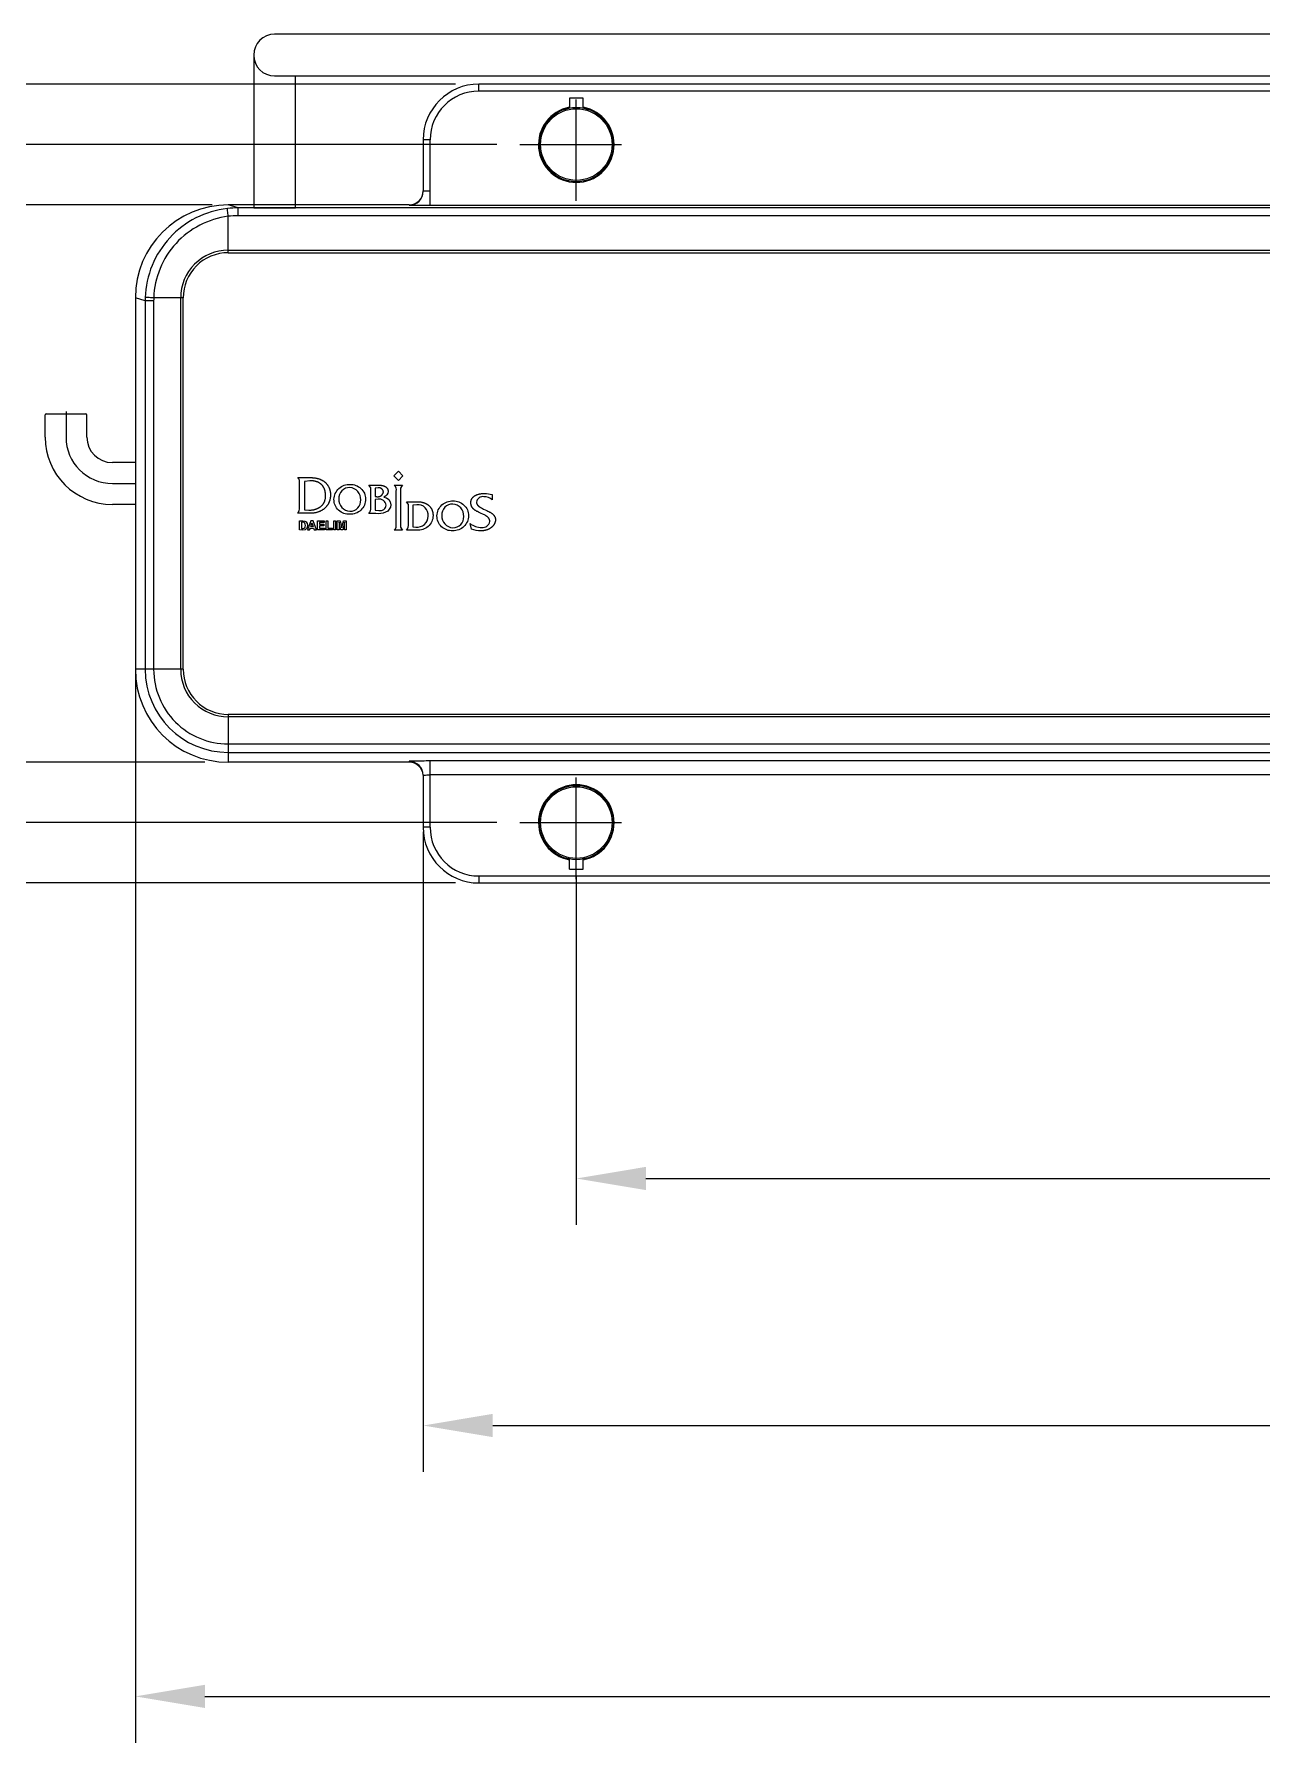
# Model space of a CAD drawing. Extents: x 39521 to 39941, y -9225 to -8631.
# Drawn here: x 39592.4 to 39645.3, y -9135.6 to -9062 of the extents above; entities that cross this region are included whole.
import ezdxf

# ---------------------------------------------------------------- set-up
doc = ezdxf.new("R2010")
doc.units = 0
doc.header["$LTSCALE"] = 7
doc.header["$MEASUREMENT"] = 0
doc.linetypes.add('CENTER', pattern=[2, 1.25, -0.25, 0.25, -0.25])
doc.layers.get('0').update_dxf_attribs({"color": 2, "linetype": 'CONTINUOUS'})
for name, color, linetype in [('CL', 1, 'CENTER'), ('D', 2, 'CONTINUOUS'), ('DWG', 7, 'CONTINUOUS')]:
    doc.layers.add(name, color=color, linetype=linetype)

msp = doc.modelspace()

# ---------------------------------------------------------------- linework, layer by layer
for points in [[(39603.878, -9083.322), (39603.877, -9082.926), (39604.013, -9082.926), (39604.101, -9082.937), (39604.158, -9082.972), (39604.199, -9083.038), (39604.213, -9083.121), (39604.202, -9083.2), (39604.168, -9083.264), (39604.11, -9083.309), (39604.023, -9083.323), (39603.878, -9083.322)], [(39603.959, -9083.256), (39604.018, -9083.256), (39604.073, -9083.249), (39604.104, -9083.226), (39604.124, -9083.182), (39604.131, -9083.125), (39604.124, -9083.065), (39604.102, -9083.022), (39604.069, -9082.999), (39604.014, -9082.992), (39603.958, -9082.992), (39603.959, -9083.256)], [(39604.411, -9082.926), (39604.365, -9082.926), (39604.223, -9083.322), (39604.309, -9083.322), (39604.34, -9083.241), (39604.482, -9083.241), (39604.507, -9083.322), (39604.599, -9083.322), (39604.457, -9082.926), (39604.411, -9082.926)], [(39604.411, -9083.17), (39604.36, -9083.17), (39604.411, -9083.018), (39604.462, -9083.17), (39604.411, -9083.17)], [(39604.95, -9083.322), (39604.65, -9083.322), (39604.65, -9082.926), (39604.939, -9082.926), (39604.939, -9082.997), (39604.731, -9082.997), (39604.731, -9083.078), (39604.919, -9083.078), (39604.919, -9083.15), (39604.731, -9083.15), (39604.731, -9083.251), (39604.95, -9083.251), (39604.95, -9083.322)], [(39605.016, -9082.926), (39605.097, -9082.926), (39605.097, -9083.251), (39605.295, -9083.251), (39605.295, -9083.322), (39605.016, -9083.322), (39605.016, -9082.926)], [(39605.427, -9082.926), (39605.427, -9083.322), (39605.346, -9083.322), (39605.346, -9082.926), (39605.427, -9082.926)], [(39605.89, -9082.926), (39605.89, -9083.322), (39605.813, -9083.322), (39605.813, -9082.987), (39605.737, -9083.322), (39605.656, -9083.322), (39605.58, -9082.987), (39605.58, -9083.322), (39605.503, -9083.322), (39605.503, -9082.926), (39605.625, -9082.926), (39605.697, -9083.236), (39605.768, -9082.926), (39605.89, -9082.926)]]:
    msp.add_lwpolyline(points)
at = {"layer": 'CL', "ltscale": 0.5}
for p, q in [((39615.801, -9069.153), (39615.801, -9064.293)), ((39613.371, -9066.723), (39618.231, -9066.723)), ((39615.801, -9098.353), (39615.801, -9093.493)), ((39613.371, -9095.923), (39618.231, -9095.923))]:
    msp.add_line(p, q, dxfattribs=at)
at = {"layer": 'CL'}
for p, q in [((39593.812, -9078.223), (39593.812, -9079.323)), ((39595.812, -9081.323), (39596.801, -9081.323))]:
    msp.add_line(p, q, dxfattribs=at)
msp.add_arc((39595.812, -9079.323), 2, 180, 270, dxfattribs=at)
at = {"layer": 'D'}
for p, q in [((39610.601, -9064.123), (39571.169, -9064.123)), ((39612.371, -9066.723), (39579.37, -9066.723)), ((39600.103, -9069.323), (39588.241, -9069.323)), ((39601.902, -9069.45), (39603.702, -9069.45)), ((39596.801, -9084.323), (39596.801, -9135.552)), ((39599.801, -9093.323), (39588.241, -9093.323)), ((39612.371, -9095.923), (39579.37, -9095.923)), ((39609.201, -9096.323), (39609.201, -9123.887)), ((39615.801, -9098.253), (39615.801, -9113.249)), ((39610.601, -9098.523), (39571.169, -9098.523)), ((39618.801, -9111.249), (39682.801, -9111.249)), ((39612.201, -9121.887), (39689.401, -9121.887)), ((39599.801, -9133.552), (39701.801, -9133.552))]:
    msp.add_line(p, q, dxfattribs=at)
for points in [[(39603.787, -9082.604, 0.243656), (39603.877, -9082.353), (39603.877, -9082.316), (39603.877, -9082.275), (39603.877, -9081.379), (39603.877, -9081.343), (39603.877, -9081.302, 0.236351), (39603.801, -9081.066), (39604.342, -9081.066), (39604.391, -9081.067), (39604.415, -9081.068), (39604.439, -9081.07), (39604.463, -9081.071), (39604.486, -9081.074), (39604.509, -9081.076), (39604.532, -9081.08), (39604.555, -9081.083), (39604.577, -9081.087), (39604.598, -9081.091), (39604.62, -9081.096), (39604.641, -9081.101), (39604.662, -9081.107), (39604.682, -9081.112), (39604.702, -9081.119), (39604.722, -9081.125), (39604.742, -9081.132), (39604.761, -9081.14), (39604.779, -9081.148), (39604.798, -9081.156), (39604.816, -9081.164), (39604.833, -9081.173), (39604.851, -9081.182), (39604.867, -9081.192), (39604.884, -9081.202), (39604.9, -9081.212), (39604.916, -9081.223), (39604.931, -9081.234), (39604.946, -9081.245), (39604.961, -9081.257), (39604.975, -9081.269), (39604.989, -9081.281), (39605.002, -9081.294), (39605.015, -9081.307), (39605.028, -9081.321), (39605.04, -9081.334), (39605.052, -9081.348), (39605.064, -9081.363), (39605.075, -9081.378), (39605.085, -9081.393), (39605.096, -9081.408), (39605.105, -9081.424), (39605.115, -9081.44), (39605.124, -9081.456), (39605.132, -9081.473), (39605.14, -9081.489), (39605.148, -9081.507), (39605.155, -9081.524), (39605.162, -9081.542), (39605.168, -9081.56), (39605.174, -9081.578), (39605.179, -9081.597), (39605.184, -9081.616), (39605.189, -9081.635), (39605.193, -9081.655), (39605.196, -9081.675), (39605.199, -9081.695), (39605.202, -9081.715), (39605.204, -9081.736), (39605.206, -9081.757), (39605.207, -9081.778), (39605.208, -9081.799), (39605.208, -9081.821), (39605.208, -9081.843), (39605.207, -9081.864), (39605.206, -9081.885), (39605.204, -9081.906), (39605.201, -9081.926), (39605.199, -9081.947), (39605.195, -9081.967), (39605.191, -9081.987), (39605.187, -9082.007), (39605.182, -9082.026), (39605.177, -9082.046), (39605.171, -9082.065), (39605.165, -9082.083), (39605.158, -9082.102), (39605.151, -9082.12), (39605.143, -9082.138), (39605.135, -9082.156), (39605.127, -9082.173), (39605.118, -9082.19), (39605.108, -9082.207), (39605.099, -9082.224), (39605.088, -9082.24), (39605.078, -9082.256), (39605.066, -9082.272), (39605.055, -9082.287), (39605.043, -9082.302), (39605.03, -9082.317), (39605.018, -9082.331), (39605.005, -9082.345), (39604.991, -9082.359), (39604.977, -9082.372), (39604.963, -9082.386), (39604.948, -9082.398), (39604.933, -9082.411), (39604.917, -9082.423), (39604.902, -9082.435), (39604.885, -9082.446), (39604.869, -9082.457), (39604.852, -9082.468), (39604.835, -9082.478), (39604.817, -9082.488), (39604.799, -9082.498), (39604.781, -9082.507), (39604.762, -9082.516), (39604.744, -9082.524), (39604.724, -9082.532), (39604.705, -9082.54), (39604.685, -9082.547), (39604.665, -9082.554), (39604.644, -9082.56), (39604.624, -9082.566), (39604.603, -9082.572), (39604.581, -9082.577), (39604.56, -9082.581), (39604.538, -9082.586), (39604.516, -9082.59), (39604.493, -9082.593), (39604.471, -9082.596), (39604.448, -9082.599), (39604.425, -9082.601), (39604.401, -9082.602), (39604.378, -9082.603), (39604.354, -9082.604), (39604.33, -9082.604), (39603.787, -9082.604)], [(39606.055, -9081.36, -0.42023), (39606.722, -9081.992, -0.419676), (39606.037, -9082.647, -0.424465), (39605.357, -9082.001, -0.421392), (39606.055, -9081.36)], [(39607.505, -9081.904, -0.373228), (39607.809, -9082.234, -0.285244), (39607.585, -9082.56, -0.113927), (39607.168, -9082.617), (39606.861, -9082.617), (39606.861, -9082.612, 0.289977), (39606.943, -9082.355), (39606.943, -9081.653, 0.295214), (39606.861, -9081.398), (39606.861, -9081.392), (39607.302, -9081.392), (39607.325, -9081.392), (39607.347, -9081.393), (39607.368, -9081.395), (39607.389, -9081.397), (39607.41, -9081.4), (39607.429, -9081.403), (39607.439, -9081.405), (39607.448, -9081.407), (39607.458, -9081.409), (39607.467, -9081.411), (39607.476, -9081.413), (39607.484, -9081.416), (39607.493, -9081.419), (39607.501, -9081.421), (39607.51, -9081.424), (39607.518, -9081.427), (39607.526, -9081.431), (39607.533, -9081.434), (39607.541, -9081.437), (39607.548, -9081.441), (39607.555, -9081.445), (39607.562, -9081.448), (39607.569, -9081.452), (39607.576, -9081.456), (39607.583, -9081.461), (39607.589, -9081.465), (39607.595, -9081.469), (39607.601, -9081.474), (39607.607, -9081.479), (39607.612, -9081.483), (39607.618, -9081.488), (39607.623, -9081.493), (39607.628, -9081.499), (39607.633, -9081.504), (39607.638, -9081.509), (39607.642, -9081.515), (39607.646, -9081.52), (39607.651, -9081.526), (39607.654, -9081.532), (39607.658, -9081.538), (39607.662, -9081.544), (39607.665, -9081.55), (39607.668, -9081.556), (39607.671, -9081.563), (39607.674, -9081.569), (39607.676, -9081.576), (39607.679, -9081.582), (39607.681, -9081.589), (39607.683, -9081.596), (39607.685, -9081.603), (39607.686, -9081.61), (39607.688, -9081.617), (39607.689, -9081.624), (39607.69, -9081.632), (39607.69, -9081.639), (39607.691, -9081.647), (39607.691, -9081.654), (39607.691, -9081.662, -0.323791), (39607.505, -9081.904)], [(39608.309, -9083.328), (39607.955, -9083.328), (39607.955, -9083.323, 0.291867), (39608.037, -9083.068), (39608.037, -9081.655, 0.294848), (39607.955, -9081.398), (39607.955, -9081.392), (39608.309, -9081.392), (39608.309, -9081.398, 0.2882), (39608.227, -9081.655), (39608.227, -9083.068, 0.290315), (39608.309, -9083.323), (39608.309, -9083.328)], [(39606.043, -9081.495, 0.44388), (39605.569, -9081.984, 0.412579), (39606.046, -9082.513, 0.443438), (39606.51, -9082.029, 0.422983), (39606.043, -9081.495)], [(39607.295, -9082.483, 0.476995), (39607.602, -9082.251, 0.446221), (39607.263, -9082.001), (39607.133, -9082.008), (39607.133, -9082.468), (39607.295, -9082.483)], [(39609.628, -9082.705, -0.44276), (39608.93, -9083.329), (39608.483, -9083.329), (39608.483, -9083.324, 0.280542), (39608.565, -9083.061), (39608.565, -9082.359, 0.310287), (39608.483, -9082.11), (39608.483, -9082.104), (39608.939, -9082.104), (39608.978, -9082.105), (39608.998, -9082.105), (39609.017, -9082.107), (39609.035, -9082.108), (39609.054, -9082.11), (39609.072, -9082.112), (39609.09, -9082.115), (39609.108, -9082.117), (39609.126, -9082.121), (39609.143, -9082.124), (39609.16, -9082.128), (39609.177, -9082.132), (39609.193, -9082.136), (39609.21, -9082.141), (39609.226, -9082.146), (39609.241, -9082.151), (39609.257, -9082.157), (39609.272, -9082.163), (39609.287, -9082.169), (39609.301, -9082.175), (39609.316, -9082.182), (39609.33, -9082.189), (39609.344, -9082.197), (39609.357, -9082.204), (39609.37, -9082.212), (39609.383, -9082.22), (39609.396, -9082.229), (39609.408, -9082.238), (39609.42, -9082.247), (39609.431, -9082.256), (39609.443, -9082.266), (39609.454, -9082.276), (39609.464, -9082.286), (39609.475, -9082.296), (39609.485, -9082.307), (39609.495, -9082.318), (39609.504, -9082.329), (39609.513, -9082.341), (39609.522, -9082.352), (39609.53, -9082.364), (39609.538, -9082.376), (39609.546, -9082.389), (39609.554, -9082.402), (39609.561, -9082.415), (39609.568, -9082.428), (39609.574, -9082.441), (39609.58, -9082.455), (39609.586, -9082.469), (39609.591, -9082.483), (39609.596, -9082.498), (39609.601, -9082.512), (39609.605, -9082.527), (39609.609, -9082.542), (39609.613, -9082.558), (39609.616, -9082.573), (39609.619, -9082.589), (39609.621, -9082.605), (39609.623, -9082.621), (39609.625, -9082.638), (39609.626, -9082.654), (39609.627, -9082.671), (39609.628, -9082.688), (39609.628, -9082.705)], [(39610.493, -9082.072, -0.420245), (39611.16, -9082.704, -0.419716), (39610.474, -9083.359, -0.424441), (39609.795, -9082.713, -0.421405), (39610.493, -9082.072)], [(39612.178, -9082.022, 0.173483), (39611.819, -9081.891, 0.426893), (39611.498, -9082.121), (39611.498, -9082.125), (39611.498, -9082.129), (39611.498, -9082.133), (39611.498, -9082.136), (39611.499, -9082.14), (39611.499, -9082.143), (39611.499, -9082.147), (39611.5, -9082.151), (39611.5, -9082.154), (39611.501, -9082.158), (39611.502, -9082.161), (39611.502, -9082.164), (39611.503, -9082.168), (39611.504, -9082.171), (39611.505, -9082.175), (39611.506, -9082.178), (39611.507, -9082.181), (39611.508, -9082.185), (39611.509, -9082.188), (39611.51, -9082.191), (39611.512, -9082.194), (39611.513, -9082.198), (39611.516, -9082.204), (39611.519, -9082.21), (39611.522, -9082.216), (39611.525, -9082.222), (39611.529, -9082.228), (39611.533, -9082.234), (39611.537, -9082.24), (39611.541, -9082.246), (39611.545, -9082.251), (39611.55, -9082.257), (39611.555, -9082.262), (39611.56, -9082.268), (39611.565, -9082.273), (39611.57, -9082.278), (39611.576, -9082.284), (39611.581, -9082.289), (39611.587, -9082.294), (39611.593, -9082.299), (39611.599, -9082.304), (39611.612, -9082.314), (39611.625, -9082.323), (39611.639, -9082.333), (39611.653, -9082.342), (39611.668, -9082.351), (39611.683, -9082.36), (39611.698, -9082.368), (39611.731, -9082.385), (39611.764, -9082.402), (39611.798, -9082.419), (39611.869, -9082.451), (39611.951, -9082.489), (39611.992, -9082.509), (39612.032, -9082.529), (39612.07, -9082.55), (39612.089, -9082.561), (39612.107, -9082.572), (39612.125, -9082.583), (39612.142, -9082.595), (39612.159, -9082.607), (39612.175, -9082.619), (39612.182, -9082.625), (39612.19, -9082.632), (39612.198, -9082.638), (39612.205, -9082.645), (39612.212, -9082.652), (39612.219, -9082.659), (39612.226, -9082.665), (39612.232, -9082.672), (39612.239, -9082.68), (39612.245, -9082.687), (39612.251, -9082.694), (39612.256, -9082.702), (39612.262, -9082.709), (39612.267, -9082.717), (39612.272, -9082.725), (39612.277, -9082.733), (39612.281, -9082.741), (39612.285, -9082.75), (39612.289, -9082.758), (39612.293, -9082.767), (39612.297, -9082.775), (39612.3, -9082.784), (39612.303, -9082.793), (39612.305, -9082.803), (39612.308, -9082.812), (39612.31, -9082.822), (39612.312, -9082.831), (39612.313, -9082.841), (39612.314, -9082.851), (39612.315, -9082.861), (39612.315, -9082.872), (39612.316, -9082.882), (39612.315, -9082.893), (39612.315, -9082.904), (39612.314, -9082.915), (39612.313, -9082.925), (39612.311, -9082.936), (39612.309, -9082.947), (39612.307, -9082.958), (39612.305, -9082.969), (39612.302, -9082.979), (39612.298, -9082.99), (39612.295, -9083.001), (39612.291, -9083.012), (39612.287, -9083.022), (39612.282, -9083.033), (39612.278, -9083.043), (39612.272, -9083.054), (39612.267, -9083.064), (39612.261, -9083.074), (39612.255, -9083.085), (39612.249, -9083.095), (39612.242, -9083.105), (39612.235, -9083.115), (39612.228, -9083.125), (39612.22, -9083.134), (39612.212, -9083.144), (39612.204, -9083.153), (39612.195, -9083.163), (39612.187, -9083.172), (39612.177, -9083.181), (39612.168, -9083.19), (39612.158, -9083.199), (39612.148, -9083.207), (39612.138, -9083.216), (39612.128, -9083.224), (39612.117, -9083.232), (39612.106, -9083.24), (39612.095, -9083.247), (39612.083, -9083.255), (39612.071, -9083.262), (39612.059, -9083.269), (39612.047, -9083.276), (39612.034, -9083.283), (39612.021, -9083.289), (39612.008, -9083.295), (39611.994, -9083.301), (39611.981, -9083.307), (39611.967, -9083.312), (39611.953, -9083.317), (39611.938, -9083.322), (39611.923, -9083.327), (39611.908, -9083.331), (39611.893, -9083.335), (39611.878, -9083.339), (39611.862, -9083.343), (39611.846, -9083.346), (39611.83, -9083.349), (39611.814, -9083.351), (39611.797, -9083.353), (39611.78, -9083.355), (39611.763, -9083.357), (39611.746, -9083.358), (39611.729, -9083.359), (39611.711, -9083.36), (39611.693, -9083.36, -0.086778), (39611.28, -9083.292), (39611.222, -9083.043, 0.161999), (39611.719, -9083.218, 0.38441), (39612.074, -9082.956), (39612.074, -9082.947), (39612.073, -9082.939), (39612.073, -9082.931), (39612.072, -9082.923), (39612.07, -9082.915), (39612.069, -9082.908), (39612.067, -9082.9), (39612.066, -9082.893), (39612.064, -9082.885), (39612.061, -9082.878), (39612.059, -9082.871), (39612.056, -9082.864), (39612.053, -9082.857), (39612.05, -9082.851), (39612.046, -9082.844), (39612.043, -9082.838), (39612.039, -9082.831), (39612.035, -9082.825), (39612.031, -9082.819), (39612.026, -9082.813), (39612.022, -9082.807), (39612.017, -9082.801), (39612.012, -9082.795), (39612.007, -9082.789), (39612.001, -9082.784), (39611.996, -9082.778), (39611.99, -9082.773), (39611.985, -9082.767), (39611.979, -9082.762), (39611.972, -9082.757), (39611.966, -9082.752), (39611.96, -9082.747), (39611.947, -9082.737), (39611.933, -9082.727), (39611.919, -9082.718), (39611.904, -9082.709), (39611.889, -9082.7), (39611.873, -9082.691), (39611.841, -9082.674), (39611.808, -9082.658), (39611.774, -9082.641), (39611.703, -9082.609), (39611.621, -9082.572), (39611.58, -9082.553), (39611.54, -9082.533), (39611.521, -9082.522), (39611.502, -9082.511), (39611.483, -9082.5), (39611.465, -9082.489), (39611.447, -9082.477), (39611.43, -9082.465), (39611.413, -9082.453), (39611.405, -9082.446), (39611.397, -9082.44), (39611.389, -9082.433), (39611.382, -9082.426), (39611.374, -9082.419), (39611.367, -9082.412), (39611.36, -9082.405), (39611.353, -9082.398), (39611.346, -9082.39), (39611.339, -9082.383), (39611.333, -9082.375), (39611.327, -9082.367), (39611.321, -9082.359), (39611.315, -9082.351), (39611.31, -9082.343), (39611.305, -9082.334), (39611.3, -9082.325), (39611.295, -9082.316), (39611.29, -9082.307), (39611.286, -9082.298), (39611.282, -9082.289), (39611.278, -9082.279), (39611.275, -9082.269), (39611.272, -9082.259), (39611.269, -9082.249), (39611.266, -9082.239), (39611.264, -9082.228), (39611.262, -9082.217), (39611.26, -9082.206), (39611.259, -9082.195), (39611.257, -9082.183), (39611.257, -9082.172), (39611.256, -9082.16), (39611.256, -9082.148), (39611.256, -9082.134), (39611.257, -9082.121), (39611.257, -9082.114), (39611.258, -9082.107), (39611.259, -9082.101), (39611.26, -9082.095), (39611.26, -9082.088), (39611.262, -9082.082), (39611.263, -9082.076), (39611.264, -9082.07), (39611.265, -9082.064), (39611.267, -9082.058), (39611.268, -9082.052), (39611.27, -9082.046), (39611.272, -9082.04), (39611.274, -9082.034), (39611.276, -9082.029), (39611.278, -9082.023), (39611.28, -9082.018), (39611.282, -9082.012), (39611.284, -9082.007), (39611.287, -9082.001), (39611.289, -9081.996), (39611.292, -9081.991), (39611.294, -9081.986), (39611.297, -9081.981), (39611.3, -9081.976), (39611.303, -9081.971), (39611.306, -9081.966), (39611.309, -9081.961), (39611.312, -9081.956), (39611.316, -9081.952), (39611.322, -9081.942), (39611.329, -9081.933), (39611.337, -9081.925), (39611.345, -9081.916), (39611.353, -9081.908), (39611.361, -9081.9), (39611.369, -9081.892), (39611.378, -9081.884), (39611.387, -9081.877), (39611.396, -9081.87), (39611.406, -9081.863), (39611.416, -9081.856), (39611.426, -9081.85), (39611.436, -9081.844), (39611.446, -9081.838), (39611.457, -9081.832), (39611.468, -9081.826), (39611.479, -9081.821), (39611.49, -9081.816), (39611.501, -9081.811), (39611.513, -9081.806), (39611.524, -9081.801), (39611.536, -9081.797), (39611.548, -9081.793), (39611.56, -9081.789), (39611.584, -9081.782), (39611.609, -9081.775), (39611.634, -9081.769), (39611.659, -9081.764), (39611.685, -9081.76), (39611.71, -9081.756), (39611.736, -9081.754), (39611.762, -9081.751), (39611.787, -9081.75), (39611.813, -9081.749), (39611.838, -9081.749, -0.073499), (39612.178, -9081.797), (39612.178, -9082.022)], [(39608.755, -9083.182), (39608.891, -9083.195, 0.453578), (39609.416, -9082.728, 0.48581), (39608.922, -9082.238), (39608.755, -9082.258), (39608.755, -9083.182)], [(39610.48, -9082.206, 0.443865), (39610.007, -9082.696, 0.412591), (39610.483, -9083.225, 0.443471), (39610.947, -9082.741, 0.423026), (39610.48, -9082.206)]]:
    msp.add_lwpolyline(points, format="xyb", dxfattribs=at)
for points in [[(39604.086, -9082.45), (39604.097, -9082.452), (39604.281, -9082.469), (39604.312, -9082.469), (39604.344, -9082.467), (39604.375, -9082.465), (39604.407, -9082.461), (39604.438, -9082.457), (39604.47, -9082.451), (39604.486, -9082.448), (39604.501, -9082.445), (39604.517, -9082.441), (39604.532, -9082.437), (39604.548, -9082.432), (39604.563, -9082.428), (39604.578, -9082.423), (39604.593, -9082.418), (39604.608, -9082.412), (39604.623, -9082.406), (39604.638, -9082.4), (39604.653, -9082.394), (39604.667, -9082.387), (39604.681, -9082.38), (39604.695, -9082.373), (39604.709, -9082.365), (39604.723, -9082.357), (39604.736, -9082.349), (39604.75, -9082.34), (39604.763, -9082.331), (39604.775, -9082.322), (39604.788, -9082.312), (39604.8, -9082.302), (39604.812, -9082.292), (39604.824, -9082.281), (39604.835, -9082.27), (39604.846, -9082.259), (39604.857, -9082.247), (39604.868, -9082.235), (39604.878, -9082.222), (39604.888, -9082.209), (39604.897, -9082.196), (39604.906, -9082.183), (39604.915, -9082.169), (39604.923, -9082.154), (39604.931, -9082.139), (39604.939, -9082.124), (39604.946, -9082.109), (39604.952, -9082.093), (39604.959, -9082.077), (39604.965, -9082.06), (39604.97, -9082.043), (39604.975, -9082.026), (39604.979, -9082.008), (39604.983, -9081.989), (39604.987, -9081.971), (39604.99, -9081.952), (39604.992, -9081.932), (39604.994, -9081.912), (39604.995, -9081.892), (39604.996, -9081.871), (39604.996, -9081.85), (39604.996, -9081.83), (39604.996, -9081.811), (39604.995, -9081.792), (39604.994, -9081.774), (39604.992, -9081.755), (39604.99, -9081.737), (39604.988, -9081.719), (39604.985, -9081.702), (39604.982, -9081.685), (39604.979, -9081.668), (39604.976, -9081.651), (39604.972, -9081.635), (39604.967, -9081.619), (39604.963, -9081.603), (39604.958, -9081.587), (39604.952, -9081.572), (39604.947, -9081.557), (39604.941, -9081.542), (39604.934, -9081.528), (39604.928, -9081.514), (39604.921, -9081.5), (39604.914, -9081.487), (39604.906, -9081.474), (39604.898, -9081.461), (39604.89, -9081.448), (39604.881, -9081.436), (39604.872, -9081.424), (39604.863, -9081.412), (39604.853, -9081.401), (39604.844, -9081.39), (39604.833, -9081.379), (39604.823, -9081.369), (39604.812, -9081.359), (39604.801, -9081.349), (39604.789, -9081.339), (39604.777, -9081.33), (39604.765, -9081.321), (39604.753, -9081.312), (39604.74, -9081.304), (39604.727, -9081.296), (39604.714, -9081.289), (39604.7, -9081.281), (39604.686, -9081.274), (39604.672, -9081.267), (39604.657, -9081.261), (39604.642, -9081.255), (39604.627, -9081.249), (39604.612, -9081.244), (39604.596, -9081.239), (39604.58, -9081.234), (39604.564, -9081.229), (39604.547, -9081.225), (39604.53, -9081.221), (39604.513, -9081.218), (39604.495, -9081.215), (39604.477, -9081.212), (39604.459, -9081.209), (39604.44, -9081.207), (39604.422, -9081.205), (39604.403, -9081.204), (39604.383, -9081.203), (39604.364, -9081.202), (39604.324, -9081.201), (39604.097, -9081.228), (39604.086, -9081.231), (39604.086, -9082.45)], [(39608.132, -9080.794), (39608.328, -9080.99), (39608.132, -9081.185), (39607.936, -9080.989), (39608.132, -9080.794)], [(39607.133, -9081.521), (39607.133, -9081.886), (39607.194, -9081.886), (39607.203, -9081.887), (39607.211, -9081.888), (39607.22, -9081.889), (39607.229, -9081.89), (39607.237, -9081.891), (39607.246, -9081.891), (39607.255, -9081.89), (39607.263, -9081.89), (39607.272, -9081.889), (39607.281, -9081.888), (39607.289, -9081.887), (39607.298, -9081.885), (39607.306, -9081.883), (39607.315, -9081.881), (39607.323, -9081.878), (39607.331, -9081.875), (39607.339, -9081.872), (39607.347, -9081.868), (39607.355, -9081.865), (39607.363, -9081.861), (39607.37, -9081.856), (39607.378, -9081.852), (39607.385, -9081.847), (39607.392, -9081.842), (39607.399, -9081.837), (39607.406, -9081.831), (39607.412, -9081.826), (39607.418, -9081.82), (39607.425, -9081.813), (39607.43, -9081.807), (39607.436, -9081.8), (39607.442, -9081.794), (39607.447, -9081.787), (39607.452, -9081.78), (39607.456, -9081.772), (39607.461, -9081.765), (39607.465, -9081.757), (39607.469, -9081.749), (39607.473, -9081.741), (39607.476, -9081.733), (39607.479, -9081.725), (39607.482, -9081.717), (39607.484, -9081.709), (39607.486, -9081.7), (39607.488, -9081.692), (39607.488, -9081.685), (39607.487, -9081.678), (39607.486, -9081.672), (39607.485, -9081.665), (39607.484, -9081.658), (39607.482, -9081.651), (39607.48, -9081.645), (39607.478, -9081.638), (39607.476, -9081.632), (39607.474, -9081.626), (39607.471, -9081.619), (39607.468, -9081.613), (39607.465, -9081.607), (39607.461, -9081.601), (39607.458, -9081.595), (39607.454, -9081.59), (39607.45, -9081.584), (39607.446, -9081.579), (39607.442, -9081.573), (39607.437, -9081.568), (39607.432, -9081.563), (39607.428, -9081.559), (39607.423, -9081.554), (39607.417, -9081.549), (39607.412, -9081.545), (39607.407, -9081.541), (39607.401, -9081.537), (39607.395, -9081.534), (39607.389, -9081.53), (39607.383, -9081.527), (39607.377, -9081.524), (39607.371, -9081.521), (39607.365, -9081.518), (39607.358, -9081.516), (39607.352, -9081.514), (39607.345, -9081.512), (39607.339, -9081.51), (39607.332, -9081.508), (39607.325, -9081.507), (39607.319, -9081.506), (39607.312, -9081.505), (39607.305, -9081.505), (39607.298, -9081.505), (39607.291, -9081.504), (39607.285, -9081.505), (39607.278, -9081.505), (39607.271, -9081.506), (39607.264, -9081.506), (39607.257, -9081.508), (39607.133, -9081.521)]]:
    msp.add_lwpolyline(points, dxfattribs=at)
for points in [[(39618.801, -9110.749), (39618.801, -9111.749), (39615.801, -9111.249)], [(39612.201, -9121.387), (39612.201, -9122.387), (39609.201, -9121.887)], [(39599.801, -9133.052), (39599.801, -9134.052), (39596.801, -9133.552)]]:
    msp.add_solid(points, dxfattribs=at)
at = {"layer": 'DWG'}
for p, q in [((39677.496, -9061.97), (39602.802, -9061.97)), ((39601.902, -9062.87), (39601.902, -9069.45)), ((39602.802, -9063.77), (39677.213, -9063.77)), ((39603.702, -9069.45), (39603.702, -9063.77)), ((39611.601, -9064.423), (39611.601, -9064.123)), ((39648.751, -9064.123), (39611.601, -9064.123)), ((39648.751, -9064.423), (39611.601, -9064.423)), ((39615.501, -9064.723), (39615.501, -9065.153)), ((39616.101, -9064.723), (39615.501, -9064.723)), ((39616.101, -9065.153), (39616.101, -9064.723)), ((39609.201, -9066.523), (39609.201, -9068.734)), ((39609.501, -9066.523), (39609.201, -9066.523)), ((39609.501, -9069.338), (39609.501, -9066.523)), ((39601.225, -9069.45), (39600.801, -9069.323)), ((39608.601, -9069.323), (39600.801, -9069.323)), ((39601.225, -9069.788), (39601.225, -9069.45)), ((39700.377, -9069.45), (39601.225, -9069.45)), ((39608.601, -9069.323), (39608.601, -9069.334)), ((39609.501, -9069.338), (39647.401, -9069.338)), ((39600.801, -9071.382), (39600.801, -9069.815)), ((39700.377, -9069.788), (39601.225, -9069.788)), ((39600.801, -9071.274), (39700.801, -9071.274)), ((39600.801, -9071.382), (39700.801, -9071.382)), ((39596.801, -9073.322), (39596.801, -9089.323)), ((39597.223, -9073.449), (39596.801, -9073.322)), ((39598.86, -9073.323), (39597.591, -9073.323)), ((39598.752, -9073.323), (39598.752, -9089.323)), ((39598.86, -9089.322), (39598.86, -9073.323)), ((39597.223, -9073.449), (39597.223, -9089.323)), ((39597.588, -9073.449), (39597.223, -9073.449)), ((39597.588, -9073.449), (39597.588, -9089.323)), ((39592.912, -9079.323), (39592.912, -9078.363)), ((39592.952, -9078.323), (39594.672, -9078.323)), ((39594.712, -9079.323), (39594.712, -9078.363)), ((39596.801, -9080.423), (39595.812, -9080.423)), ((39596.801, -9082.223), (39595.812, -9082.223)), ((39598.86, -9089.323), (39596.801, -9089.323)), ((39600.801, -9091.263), (39600.801, -9093.323)), ((39668.299, -9091.263), (39600.801, -9091.263)), ((39668.314, -9091.371), (39600.801, -9091.371)), ((39600.801, -9092.535), (39668.479, -9092.535)), ((39600.801, -9092.9), (39668.53, -9092.9)), ((39608.601, -9093.323), (39600.801, -9093.323)), ((39608.601, -9093.323), (39608.601, -9093.286)), ((39609.201, -9093.886), (39609.201, -9096.123)), ((39609.501, -9096.123), (39609.501, -9093.27)), ((39668.59, -9093.27), (39609.501, -9093.27)), ((39668.702, -9093.87), (39609.501, -9093.87)), ((39609.501, -9096.123), (39609.201, -9096.123)), ((39615.501, -9097.923), (39615.501, -9097.493)), ((39616.101, -9097.923), (39616.101, -9097.493)), ((39611.601, -9098.223), (39611.601, -9098.523)), ((39611.601, -9098.223), (39688.902, -9098.223)), ((39615.501, -9097.923), (39616.101, -9097.923)), ((39611.601, -9098.523), (39688.902, -9098.523))]:
    msp.add_line(p, q, dxfattribs=at)
for centre, radius in [((39615.801, -9066.723), 1.6), ((39615.801, -9066.723), 1.543), ((39615.801, -9095.923), 1.6), ((39615.801, -9095.923), 1.543)]:
    msp.add_circle(centre, radius, dxfattribs=at)
for centre, radius, start, end in [((39602.802, -9062.87), 0.9, 90, 180), ((39602.802, -9062.87), 0.9, 179.99982, 269.99982), ((39611.601, -9066.523), 2.4, 90, 180), ((39611.601, -9066.523), 2.1, 90, 180), ((39615.801, -9066.723), 1.63, 100.60555, 79.39416), ((39608.601, -9068.734), 0.6, 269.99961, 359.99961), ((39601.225, -9073.458), 4.008, 90.00338, 96.5692), ((39601.225, -9073.194), 3.406, 90.00561, 97.15536), ((39600.801, -9073.323), 2.048, 89.99956, 180.00044), ((39600.801, -9073.323), 1.941, 89.99623, 180.00596), ((39601.238, -9073.449), 4.014, 178.0467, 179.99948), ((39600.997, -9073.449), 3.408, 177.87261, 180.00043), ((39592.952, -9078.363), 0.04, 90, 180), ((39594.672, -9078.363), 0.04, 0, 90), ((39595.812, -9079.323), 2.9, 180, 270), ((39595.812, -9079.323), 1.1, 180, 270), ((39600.801, -9089.323), 4, 180, 270), ((39600.801, -9089.323), 3.577, 180, 270), ((39600.801, -9089.323), 3.212, 179.99952, 270.00048), ((39600.801, -9089.323), 2.048, 179.99957, 270.00043), ((39600.801, -9089.323), 1.941, 179.99405, 270.00376), ((39608.601, -9093.886), 0.6, 0.00436, 90.00436), ((39615.801, -9095.923), 1.63, 280.60584, 259.39445), ((39611.601, -9096.123), 2.4, 180, 270), ((39611.601, -9096.123), 2.1, 180, 270)]:
    msp.add_arc(centre, radius, start, end, dxfattribs=at)
for centre, major_axis, ratio, start_param, end_param in [((39608.601, -9068.723), (0, 0.6), 0.999986, -3.141593, -1.570796), ((39600.801, -9073.323), (3.832, -1.149), 0.999834, 1.862273, 3.432978), ((39608.601, -9093.923), (0, -0.6), 0.999848, 7.913365, 9.424778)]:
    msp.add_ellipse(centre, major_axis=major_axis, ratio=ratio, start_param=start_param, end_param=end_param, dxfattribs=at)
for points, knots in [([(39609.501, -9068.738), (39609.462, -9068.738), (39609.392, -9068.738), (39609.308, -9068.738), (39609.255, -9068.736), (39609.225, -9068.737), (39609.213, -9068.733), (39609.201, -9068.736), (39609.201, -9068.734)], [0, 0, 0, 0, 0.382601, 0.706833, 0.831193, 0.923589, 0.980531, 1, 1, 1, 1]), ([(39600.766, -9069.476), (39600.298, -9069.53), (39599.372, -9069.808), (39598.222, -9070.679), (39597.445, -9071.896), (39597.242, -9072.841), (39597.226, -9073.312)], [0, 0, 0, 0, 0.249923, 0.499916, 0.74998, 1, 1, 1, 1]), ([(39600.801, -9069.815), (39600.796, -9069.773), (39600.787, -9069.695), (39600.776, -9069.601), (39600.771, -9069.54), (39600.766, -9069.507), (39600.769, -9069.489), (39600.764, -9069.477), (39600.766, -9069.476)], [0, 0, 0, 0, 0.370257, 0.695816, 0.823068, 0.918878, 0.978617, 1, 1, 1, 1]), ([(39608.601, -9069.334), (39608.601, -9069.335), (39608.61, -9069.333), (39608.619, -9069.336), (39608.643, -9069.335), (39608.686, -9069.336), (39608.762, -9069.336), (39608.872, -9069.337), (39609.007, -9069.338), (39609.219, -9069.338), (39609.386, -9069.338), (39609.501, -9069.338)], [0, 0, 0, 0, 0.004864, 0.019287, 0.043127, 0.076204, 0.1686, 0.292979, 0.444457, 0.617298, 1, 1, 1, 1]), ([(39600.801, -9069.815), (39600.376, -9069.869), (39599.537, -9070.129), (39598.496, -9070.928), (39597.793, -9072.036), (39597.607, -9072.894), (39597.591, -9073.323)], [0, 0, 0, 0, 0.249914, 0.499903, 0.749971, 1, 1, 1, 1]), ([(39597.591, -9073.323), (39597.547, -9073.321), (39597.464, -9073.319), (39597.352, -9073.312), (39597.275, -9073.317), (39597.236, -9073.309), (39597.226, -9073.312)], [0, 0, 0, 0, 0.361011, 0.686791, 0.914432, 1, 1, 1, 1]), ([(39609.501, -9093.27), (39609.386, -9093.27), (39609.219, -9093.271), (39609.007, -9093.273), (39608.872, -9093.275), (39608.762, -9093.277), (39608.686, -9093.279), (39608.643, -9093.282), (39608.62, -9093.282), (39608.61, -9093.285), (39608.601, -9093.285), (39608.601, -9093.286)], [0, 0, 0, 0, 0.38252, 0.55528, 0.706688, 0.831019, 0.923401, 0.956493, 0.98037, 0.994874, 1, 1, 1, 1]), ([(39609.201, -9093.886), (39609.201, -9093.881), (39609.231, -9093.882), (39609.244, -9093.878), (39609.258, -9093.877)], [0, 0, 0, 0, 0.265194, 1, 1, 1, 1]), ([(39609.258, -9093.877), (39609.274, -9093.876), (39609.355, -9093.871), (39609.436, -9093.87), (39609.501, -9093.87)], [0, 0, 0, 0, 0.197361, 1, 1, 1, 1])]:
    msp.add_open_spline(points, degree=3, knots=knots, dxfattribs=at)

doc.saveas('drawing.dxf')
